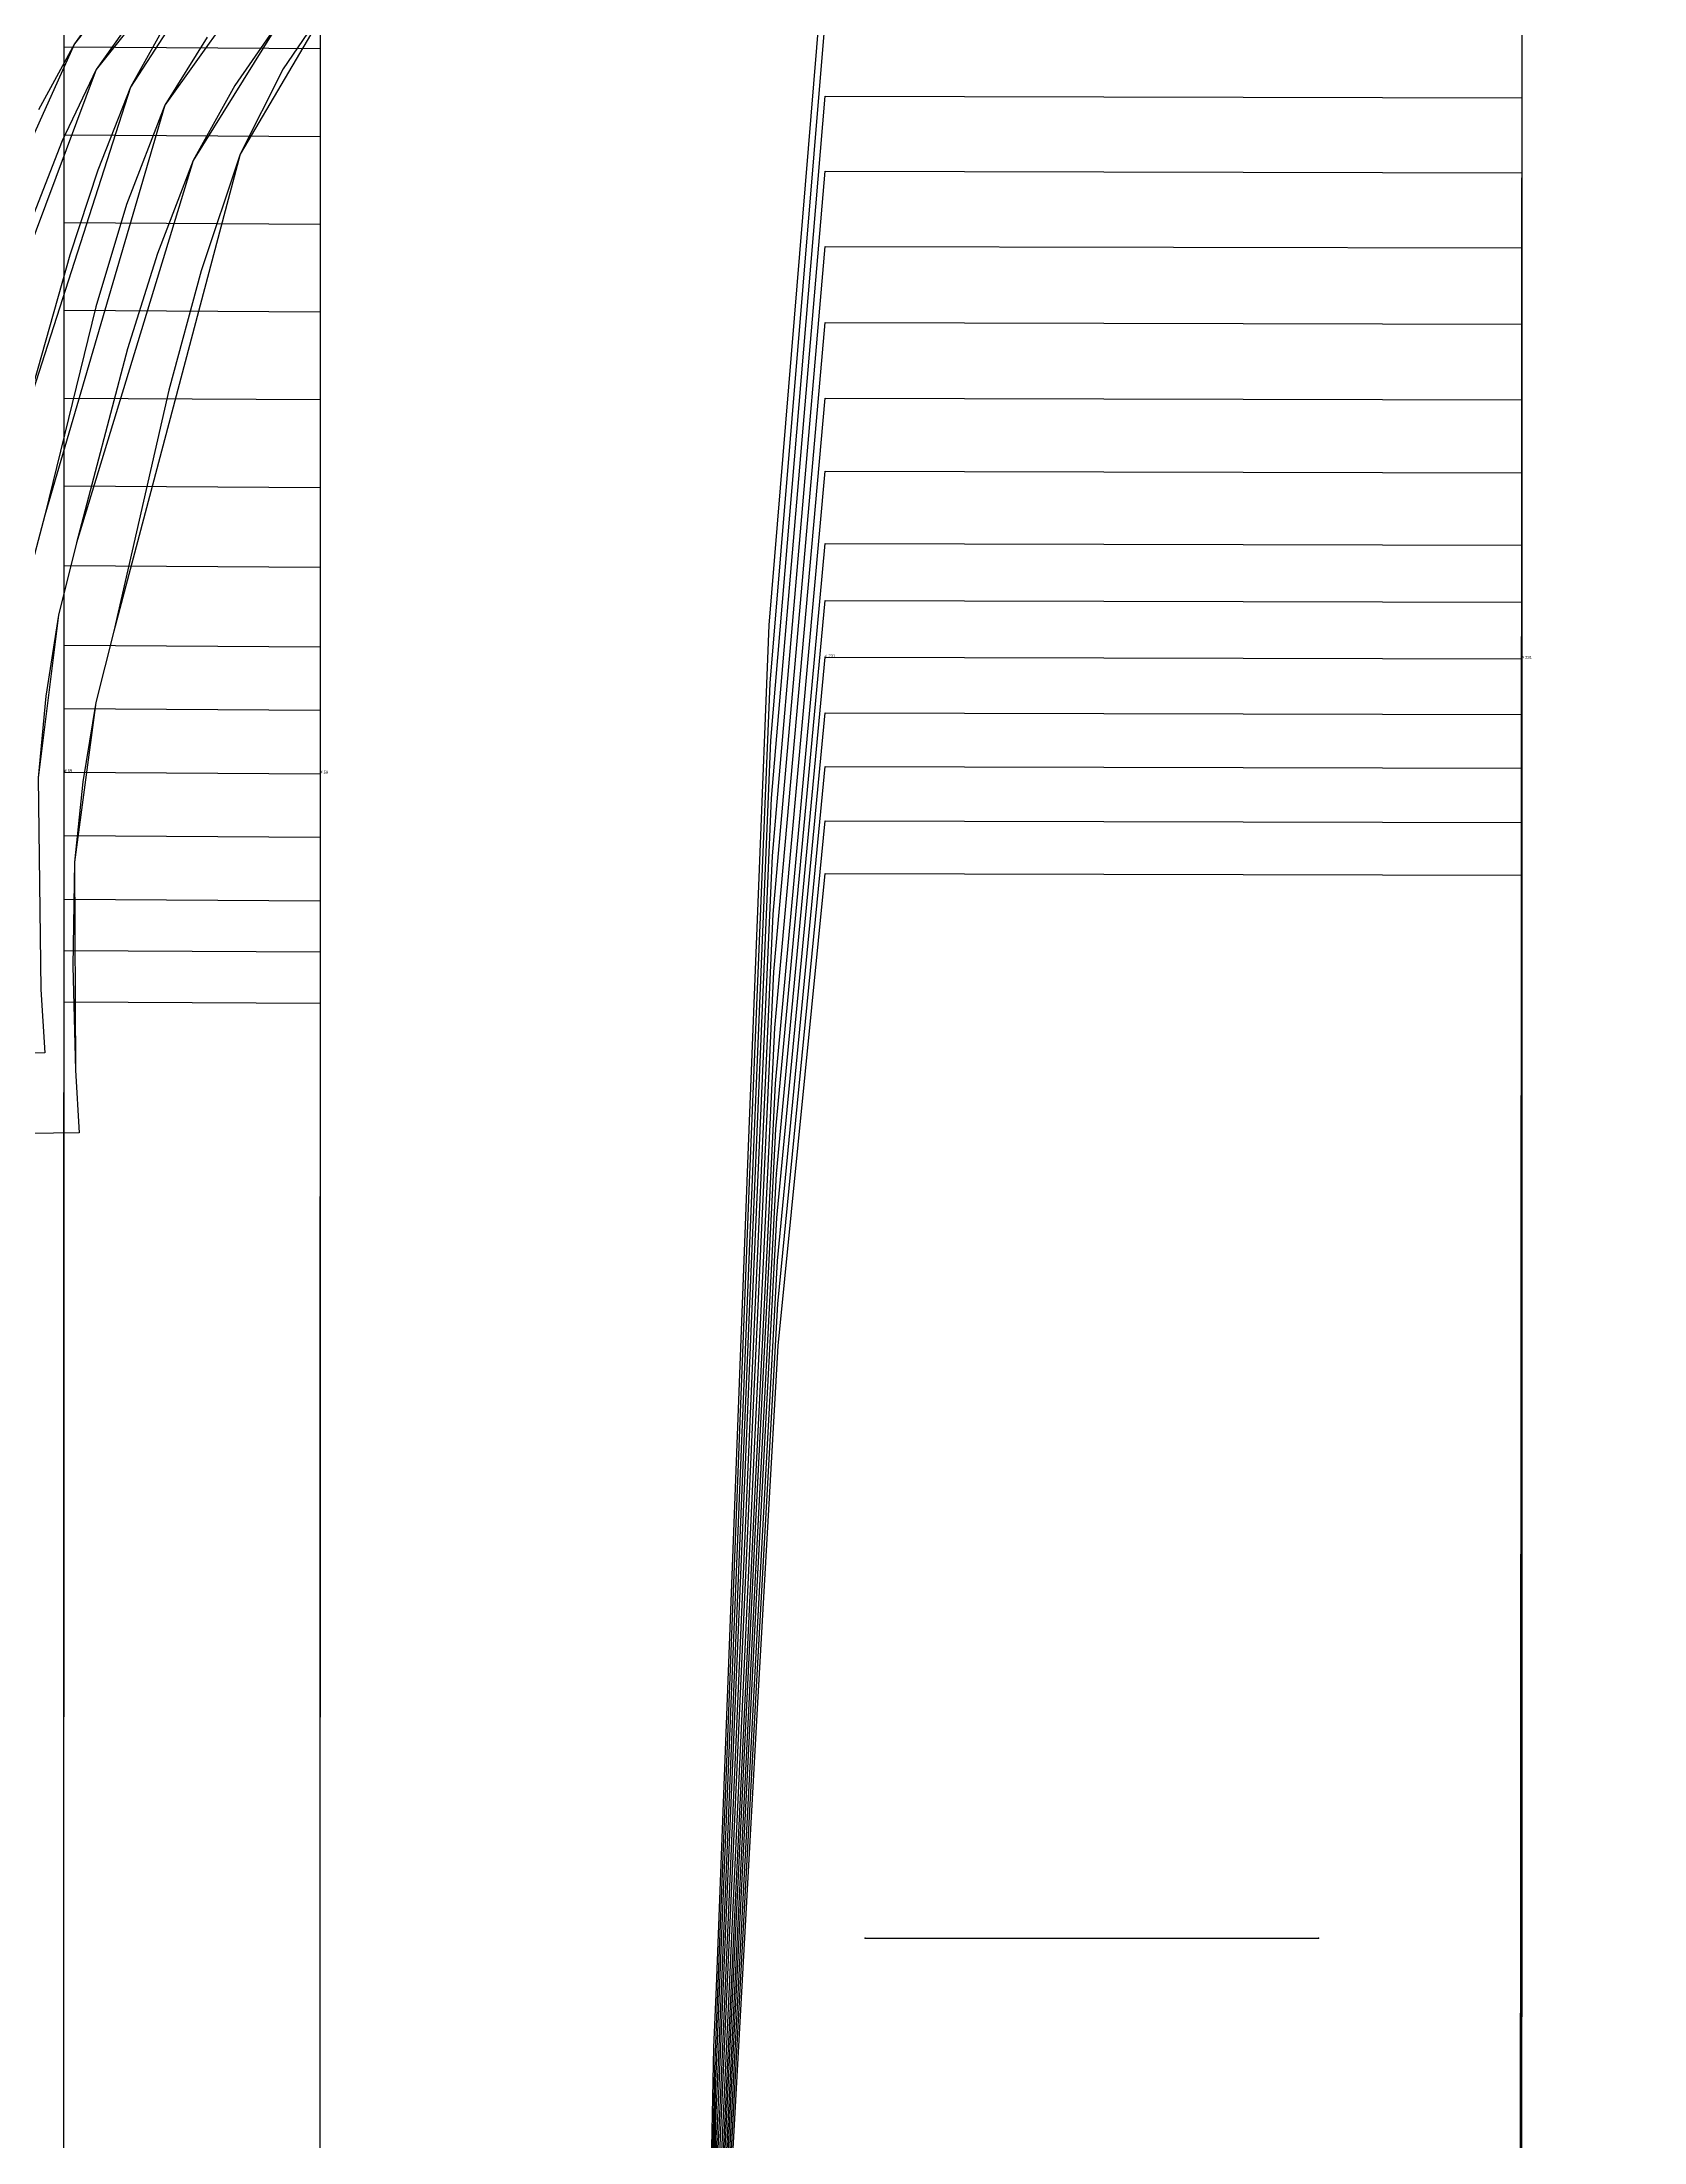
# Model space of a CAD drawing. Extents: x -43 to 1613, y 0 to 910.
# Drawn here: x 519.5 to 657.2, y 425.5 to 606.1 of the extents above; entities that cross this region are included whole.
import ezdxf

# ---------------------------------------------------------------- set-up
doc = ezdxf.new("R2010")
doc.units = 0

# ---------------------------------------------------------------- blocks, each defined once
blk = doc.blocks.new('GMX1016S18FR_60')
at = {"layer": '1'}
blk.add_lwpolyline([(731.736, 626.3615), (686.8084, 635.4674), (638.899, 642.4372), (615.8256, 643.8443), (595.9983, 643.1839), (566.3845, 639.7854), (548.4496, 632.8334), (530.4003, 616.3158), (522.2672, 605.9348), (511.6246, 582.3382), (510.1692, 577.3166), (508.2566, 565.9705), (507.8146, 551.1191), (507.901, 546.6538)], dxfattribs=at)
at = {"layer": '84'}
blk.add_lwpolyline([(526.0721, 611.3222), (522.2672, 605.9348), (519.1659, 600.2554)], dxfattribs=at)
blk = doc.blocks.new('GMX1016S18FR_62')
at = {"layer": '1'}
blk.add_lwpolyline([(737.9843, 628.2411), (692.3126, 636.9559), (643.636, 643.4659), (620.2223, 644.6267), (600.1182, 643.725), (569.722, 639.4222), (551.4899, 631.8759), (533.5499, 615.5259), (524.1265, 603.7352), (514.5761, 578.2336), (513.047, 572.8132), (511.0811, 560.5831), (510.7229, 544.5913), (510.8525, 539.7831)], dxfattribs=at)
at = {"layer": '84'}
blk.add_lwpolyline([(528.4851, 609.8896), (524.1265, 603.7352), (521.203, 597.6011), (518.7417, 591.2536)], dxfattribs=at)
blk = doc.blocks.new('GMX1016S18FR_64')
at = {"layer": '1'}
blk.add_lwpolyline([(744.2328, 630.1207), (697.6542, 638.5002), (648.0455, 644.6038), (624.2, 645.5334), (603.7479, 644.4006), (573.5473, 639.4806), (554.0045, 631.279), (535.0765, 614.5505), (527.078, 602.1909), (517.6952, 572.9428), (516.1027, 567.3014), (514.0478, 554.5659), (513.6719, 537.9187), (513.8039, 532.9124)], dxfattribs=at)
at = {"layer": '84'}
blk.add_lwpolyline([(530.6721, 608.6349), (527.078, 602.1909), (524.2637, 595.0585), (521.8608, 587.7687), (517.6952, 572.9428)], dxfattribs=at)
blk = doc.blocks.new('GMX1016S18FR_66')
at = {"layer": '1'}
blk.add_lwpolyline([(750.4811, 632.0003), (702.8485, 640.2045), (652.1374, 646.0617), (627.7763, 646.8288), (606.9, 645.5182), (576.8569, 639.1631), (556.9992, 630.776), (538.0305, 611.8683), (530.0295, 600.6466), (519.712, 565.4142), (518.2693, 559.844), (516.5294, 547.3015), (516.5167, 530.9515), (516.7554, 526.0417)], dxfattribs=at)
at = {"layer": '84'}
blk.add_lwpolyline([(533.6744, 606.4886), (530.0295, 600.6466), (526.7325, 592.1096), (524.1011, 583.3212), (519.712, 565.4142), (518.2693, 559.844)], dxfattribs=at)
blk = doc.blocks.new('GMX1016S18FR_68')
at = {"layer": '1'}
for points in [[(756.7296, 633.8824), (708.7718, 641.792), (657.7381, 647.3216), (633.2373, 647.9185), (612.2518, 646.4504), (581.1546, 639.4984), (560.0167, 630.4915), (540.2835, 608.4164), (532.4856, 595.9044), (522.4298, 563.0291), (520.9058, 556.8087), (519.1507, 542.826), (519.3716, 524.6345), (519.7069, 519.1735)], [(519.7069, 519.1735), (499.707, 518.95), (274.9373, 516.0849), (274.9373, 516.0849), (-36.1239, 512.8413)]]:
    blk.add_lwpolyline(points, dxfattribs=at)
at = {"layer": '84'}
for points in [[(540.2835, 608.4164), (536.0467, 602.3585), (532.4856, 595.9044), (529.4148, 587.8907), (526.8291, 579.6941), (522.4298, 563.0291), (520.9058, 556.8087), (519.8111, 549.844), (519.1507, 542.826)], [(519.3716, 524.6345), (519.7069, 519.1735)], [(519.7069, 519.1735), (499.707, 518.95), (274.9373, 516.0849), (274.9373, 516.0849), (-36.1239, 512.8413)]]:
    blk.add_lwpolyline(points, dxfattribs=at)
blk = doc.blocks.new('GMX1016S18FR_70')
at = {"layer": '1'}
for points in [[(762.9779, 635.7621), (714.4792, 643.3948), (662.8867, 648.5992), (638.1344, 649.0183), (616.9483, 647.38), (584.5379, 639.4095), (564.6979, 629.9709), (544.8174, 610.5754), (536.5243, 596.4454), (525.6404, 555.4193), (524.0986, 549.3106), (522.2749, 535.5717), (522.3663, 517.6749), (522.6584, 512.3028)], [(522.6584, 512.3028), (502.6584, 512.0386), (275.3894, 508.5944), (275.3894, 508.5944), (-43.1648, 504.7108)]]:
    blk.add_lwpolyline(points, dxfattribs=at)
at = {"layer": '84'}
for points in [[(544.8174, 610.5754), (540.2047, 603.7835), (536.5243, 596.4454), (533.1562, 586.4048), (530.3825, 576.166), (525.6404, 555.4193), (524.0986, 549.3106), (522.9733, 542.4679), (522.2749, 535.5717), (522.1148, 526.6259), (522.3663, 517.6749), (522.6584, 512.3028)], [(522.6584, 512.3028), (502.6584, 512.0386), (275.3894, 508.5944), (275.3894, 508.5944), (-43.1648, 504.7108)]]:
    blk.add_lwpolyline(points, dxfattribs=at)
blk = doc.blocks.new('GMX1016S18CU_42')
at = {"layer": '1'}
for points in [[(521.3147, 277.5535), (521.3935, 523.5753)], [(521.3935, 523.5753), (543.4026, 523.4407)], [(543.4026, 523.4407), (543.3467, 277.8608)]]:
    blk.add_lwpolyline(points, dxfattribs=at)
at = {"layer": '6'}
blk.add_line((521.3147, 277.5535), (521.3935, 523.5753), dxfattribs=at)
at = {"layer": '84'}
for points in [[(521.3147, 277.5535), (521.3935, 523.5753)], [(521.3935, 523.5753), (543.4026, 523.4407)], [(543.4026, 523.4407), (543.3467, 277.8608)]]:
    blk.add_lwpolyline(points, dxfattribs=at)
blk = doc.blocks.new('GMX1016S18CU_44')
at = {"layer": '1'}
for points in [[(521.3147, 273.144), (521.3935, 527.9848)], [(521.3935, 527.9848), (543.4026, 527.8501)], [(543.4026, 527.8501), (543.3467, 273.4514)]]:
    blk.add_lwpolyline(points, dxfattribs=at)
at = {"layer": '6'}
blk.add_line((521.3147, 273.144), (521.3935, 527.9848), dxfattribs=at)
at = {"layer": '84'}
for points in [[(521.3147, 273.144), (521.3935, 527.9848)], [(521.3935, 527.9848), (543.4026, 527.8501)], [(543.4026, 527.8501), (543.3467, 273.4514)]]:
    blk.add_lwpolyline(points, dxfattribs=at)
blk = doc.blocks.new('GMX1016S18CU_46')
at = {"layer": '1'}
for points in [[(521.3147, 268.7346), (521.3935, 532.3942)], [(521.3935, 532.3942), (543.4026, 532.2596)], [(543.4026, 532.2596), (543.3467, 269.0419)]]:
    blk.add_lwpolyline(points, dxfattribs=at)
at = {"layer": '6'}
blk.add_line((521.3147, 268.7346), (521.3935, 532.3942), dxfattribs=at)
at = {"layer": '84'}
for points in [[(521.3147, 268.7346), (521.3935, 532.3942)], [(521.3935, 532.3942), (543.4026, 532.2596)], [(543.4026, 532.2596), (543.3467, 269.0419)]]:
    blk.add_lwpolyline(points, dxfattribs=at)
blk = doc.blocks.new('GMX1016S18CU_48')
at = {"layer": '1'}
for points in [[(521.3147, 263.2761), (521.3935, 537.8527)], [(521.3935, 537.8527), (543.4026, 537.718)], [(543.4026, 537.718), (543.3467, 263.5835)]]:
    blk.add_lwpolyline(points, dxfattribs=at)
at = {"layer": '6'}
blk.add_line((521.3147, 263.2761), (521.3935, 537.8527), dxfattribs=at)
at = {"layer": '84'}
for points in [[(521.3147, 263.2761), (521.3935, 537.8527)], [(521.3935, 537.8527), (543.4026, 537.718)], [(543.4026, 537.718), (543.3467, 263.5835)]]:
    blk.add_lwpolyline(points, dxfattribs=at)
blk = doc.blocks.new('GMX1016S18CU_50')
at = {"layer": '1'}
for points in [[(521.3147, 257.8177), (521.3935, 543.3111)], [(521.3935, 543.3111), (543.4026, 543.1765)], [(543.4026, 543.1765), (543.3467, 258.125)]]:
    blk.add_lwpolyline(points, dxfattribs=at)
at = {"layer": '2'}
for p in [(521.3935, 543.3111), (543.4026, 543.1765), (543.4026, 543.1765)]:
    blk.add_point(p, dxfattribs=at)
at = {"layer": '4'}
blk.add_point((521.3935, 543.3111, -3.998), dxfattribs=at)
at = {"layer": '6'}
blk.add_line((521.3147, 257.8177), (521.3935, 543.3111), dxfattribs=at)
at = {"layer": '84'}
for points in [[(521.3147, 257.8177), (521.3935, 543.3111)], [(521.3935, 543.3111), (543.4026, 543.1765)], [(543.4026, 543.1765), (543.3467, 258.125)]]:
    blk.add_lwpolyline(points, dxfattribs=at)
at = {"layer": '1'}
for p in [(521.3935, 543.3111), (543.4026, 543.1765), (543.4026, 543.1765)]:
    blk.add_text('# 59', height=0.25, dxfattribs=at).set_placement(p)
blk = doc.blocks.new('GMX1016S18CU_52')
at = {"layer": '1'}
for points in [[(521.3147, 252.3592), (521.3935, 548.7696)], [(521.3935, 548.7696), (543.4026, 548.635)], [(543.4026, 548.635), (543.3467, 252.6666)]]:
    blk.add_lwpolyline(points, dxfattribs=at)
at = {"layer": '6'}
blk.add_line((521.3147, 252.3592), (521.3935, 548.7696), dxfattribs=at)
at = {"layer": '84'}
for points in [[(521.3147, 252.3592), (521.3935, 548.7696)], [(521.3935, 548.7696), (543.4026, 548.635)], [(543.4026, 548.635), (543.3467, 252.6666)]]:
    blk.add_lwpolyline(points, dxfattribs=at)
blk = doc.blocks.new('GMX1016S18CU_54')
at = {"layer": '1'}
for points in [[(521.3147, 246.9007), (521.3935, 554.2281)], [(521.3935, 554.2281), (543.4026, 554.0934)], [(543.4026, 554.0934), (543.3467, 247.2081)]]:
    blk.add_lwpolyline(points, dxfattribs=at)
at = {"layer": '6'}
blk.add_line((521.3147, 246.9007), (521.3935, 554.2281), dxfattribs=at)
at = {"layer": '84'}
for points in [[(521.3147, 246.9007), (521.3935, 554.2281)], [(521.3935, 554.2281), (543.4026, 554.0934)], [(543.4026, 554.0934), (543.3467, 247.2081)]]:
    blk.add_lwpolyline(points, dxfattribs=at)
blk = doc.blocks.new('GMX1016S18CU_56')
at = {"layer": '1'}
for points in [[(521.3147, 240.0529), (521.3935, 561.0759)], [(521.3935, 561.0759), (543.4026, 560.9413)], [(543.4026, 560.9413), (543.3467, 240.3603)]]:
    blk.add_lwpolyline(points, dxfattribs=at)
at = {"layer": '6'}
blk.add_line((521.3147, 240.0529), (521.3935, 561.0759), dxfattribs=at)
at = {"layer": '84'}
for points in [[(521.3147, 240.0529), (521.3935, 561.0759)], [(521.3935, 561.0759), (543.4026, 560.9413)], [(543.4026, 560.9413), (543.3467, 240.3603)]]:
    blk.add_lwpolyline(points, dxfattribs=at)
blk = doc.blocks.new('GMX1016S18CU_58')
at = {"layer": '1'}
for points in [[(521.3147, 233.2051), (521.3935, 567.9237)], [(521.3935, 567.9237), (543.4026, 567.7891)], [(543.4026, 567.7891), (543.3467, 233.5124)]]:
    blk.add_lwpolyline(points, dxfattribs=at)
at = {"layer": '6'}
blk.add_line((521.3147, 233.2051), (521.3935, 567.9237), dxfattribs=at)
at = {"layer": '84'}
for points in [[(521.3147, 233.2051), (521.3935, 567.9237)], [(521.3935, 567.9237), (543.4026, 567.7891)], [(543.4026, 567.7891), (543.3467, 233.5124)]]:
    blk.add_lwpolyline(points, dxfattribs=at)
blk = doc.blocks.new('GMX1016S18CU_60')
at = {"layer": '1'}
for points in [[(521.3147, 225.6562), (521.3935, 575.4726)], [(521.3935, 575.4726), (543.4026, 575.338)], [(543.4026, 575.338), (543.3467, 225.9635)]]:
    blk.add_lwpolyline(points, dxfattribs=at)
at = {"layer": '6'}
blk.add_line((521.3147, 225.6562), (521.3935, 575.4726), dxfattribs=at)
at = {"layer": '84'}
for points in [[(521.3147, 225.6562), (521.3935, 575.4726)], [(521.3935, 575.4726), (543.4026, 575.338)], [(543.4026, 575.338), (543.3467, 225.9635)]]:
    blk.add_lwpolyline(points, dxfattribs=at)
blk = doc.blocks.new('GMX1016S18CU_62')
at = {"layer": '1'}
for points in [[(521.3147, 218.1073), (521.3935, 583.0215)], [(521.3935, 583.0215), (543.4026, 582.8869)], [(543.4026, 582.8869), (543.3467, 218.4146)]]:
    blk.add_lwpolyline(points, dxfattribs=at)
at = {"layer": '6'}
blk.add_line((521.3147, 218.1073), (521.3935, 583.0215), dxfattribs=at)
at = {"layer": '84'}
for points in [[(521.3147, 218.1073), (521.3935, 583.0215)], [(521.3935, 583.0215), (543.4026, 582.8869)], [(543.4026, 582.8869), (543.3467, 218.4146)]]:
    blk.add_lwpolyline(points, dxfattribs=at)
blk = doc.blocks.new('GMX1016S18CU_64')
at = {"layer": '1'}
for points in [[(521.3147, 210.5584), (521.3935, 590.5704)], [(521.3935, 590.5704), (543.4026, 590.4357)], [(543.4026, 590.4357), (543.3467, 210.8658)]]:
    blk.add_lwpolyline(points, dxfattribs=at)
at = {"layer": '6'}
blk.add_line((521.3147, 210.5584), (521.3935, 590.5704), dxfattribs=at)
at = {"layer": '84'}
for points in [[(521.3147, 210.5584), (521.3935, 590.5704)], [(521.3935, 590.5704), (543.4026, 590.4357)], [(543.4026, 590.4357), (543.3467, 210.8658)]]:
    blk.add_lwpolyline(points, dxfattribs=at)
blk = doc.blocks.new('GMX1016S18CU_66')
at = {"layer": '1'}
for points in [[(521.3147, 203.0197), (521.3935, 598.1091)], [(521.3935, 598.1091), (543.4026, 597.9745)], [(543.4026, 597.9745), (543.3467, 203.3271)]]:
    blk.add_lwpolyline(points, dxfattribs=at)
at = {"layer": '6'}
blk.add_line((521.3147, 203.0197), (521.3935, 598.1091), dxfattribs=at)
at = {"layer": '84'}
for points in [[(521.3147, 203.0197), (521.3935, 598.1091)], [(521.3935, 598.1091), (543.4026, 597.9745)], [(543.4026, 597.9745), (543.3467, 203.3271)]]:
    blk.add_lwpolyline(points, dxfattribs=at)
blk = doc.blocks.new('GMX1016S18CU_68')
at = {"layer": '1'}
for points in [[(521.3147, 195.4708), (521.3935, 605.658)], [(521.3935, 605.658), (543.4026, 605.5234)], [(543.4026, 605.5234), (543.3467, 195.7782)]]:
    blk.add_lwpolyline(points, dxfattribs=at)
at = {"layer": '6'}
blk.add_line((521.3147, 195.4708), (521.3935, 605.658), dxfattribs=at)
at = {"layer": '84'}
for points in [[(521.3147, 195.4708), (521.3935, 605.658)], [(521.3935, 605.658), (543.4026, 605.5234)], [(543.4026, 605.5234), (543.3467, 195.7782)]]:
    blk.add_lwpolyline(points, dxfattribs=at)
blk = doc.blocks.new('GMX1016S18CU_70')
at = {"layer": '1'}
for points in [[(521.3147, 187.922), (521.3935, 613.2069)], [(543.4026, 613.0722), (543.3467, 188.2293)]]:
    blk.add_lwpolyline(points, dxfattribs=at)
at = {"layer": '6'}
blk.add_line((521.3147, 187.922), (521.3935, 613.2069), dxfattribs=at)
at = {"layer": '84'}
for points in [[(521.3147, 187.922), (521.3935, 613.2069)], [(543.4026, 613.0722), (543.3467, 188.2293)]]:
    blk.add_lwpolyline(points, dxfattribs=at)
blk = doc.blocks.new('GMX1016S18CO_42')
at = {"layer": '1'}
for points in [[(587.497, 141.2774), (583.3212, 181.8564), (581.434, 213.0451), (578.5765, 258.8921), (578.4139, 263.1161), (578.2564, 267.142), (576.956, 300.9291), (576.1051, 337.9039), (576.8315, 374.8761), (577.2379, 386.3925), (578.0228, 408.6505), (578.231, 412.5062), (581.0047, 462.7931), (582.7853, 493.9818), (586.8162, 534.5888)], [(586.8162, 534.5888), (646.7323, 534.4542)], [(646.7323, 534.4542), (646.6866, 338.0233)]]:
    blk.add_lwpolyline(points, dxfattribs=at)
at = {"layer": '5'}
blk.add_line((590.258, 443.0624), (629.2342, 443.0624), dxfattribs=at)
at = {"layer": '7'}
blk.add_line((590.258, 443.0624), (629.2342, 443.0624), dxfattribs=at)
at = {"layer": '84'}
for points in [[(587.497, 141.2774), (583.3212, 181.8564), (581.434, 213.0451), (578.5765, 258.8921), (578.4139, 263.1161), (578.2564, 267.142), (576.956, 300.9291), (576.1051, 337.9039), (576.8315, 374.8761), (577.2379, 386.3925), (578.0228, 408.6505), (578.231, 412.5062), (581.0047, 462.7931), (582.7853, 493.9818), (586.8162, 534.5888)], [(586.8162, 534.5888), (646.7323, 534.4542)], [(646.7323, 534.4542), (646.6866, 338.0233)]]:
    blk.add_lwpolyline(points, dxfattribs=at)
blk = doc.blocks.new('GMX1016S18CO_44')
at = {"layer": '1'}
for points in [[(587.497, 136.7384), (583.2831, 178.2471), (581.3984, 210.1495), (578.5409, 257.043), (578.3809, 261.3635), (578.2234, 265.4834), (576.9331, 300.063), (576.1051, 337.9039), (576.8086, 375.7448), (577.21, 387.5304), (577.9872, 410.3116), (578.198, 414.2588), (580.9692, 465.6938), (582.7472, 497.5937), (586.8162, 539.1277)], [(586.8162, 539.1277), (646.7323, 538.9931)], [(646.7323, 538.9931), (646.6764, 338.0233)]]:
    blk.add_lwpolyline(points, dxfattribs=at)
at = {"layer": '5'}
blk.add_line((590.258, 443.0624), (629.2342, 443.0624), dxfattribs=at)
at = {"layer": '7'}
blk.add_line((590.258, 443.0624), (629.2342, 443.0624), dxfattribs=at)
at = {"layer": '84'}
for points in [[(587.497, 136.7384), (583.2831, 178.2471), (581.3984, 210.1495), (578.5409, 257.043), (578.3809, 261.3635), (578.2234, 265.4834), (576.9331, 300.063), (576.1051, 337.9039), (576.8086, 375.7448), (577.21, 387.5304), (577.9872, 410.3116), (578.198, 414.2588), (580.9692, 465.6938), (582.7472, 497.5937), (586.8162, 539.1277)], [(586.8162, 539.1277), (646.7323, 538.9931)], [(646.7323, 538.9931), (646.6764, 338.0233)]]:
    blk.add_lwpolyline(points, dxfattribs=at)
blk = doc.blocks.new('GMX1016S18CO_46')
at = {"layer": '1'}
for points in [[(587.497, 132.0775), (583.245, 174.5463), (581.3629, 207.1853), (578.5079, 255.1634), (578.3504, 259.583), (578.1955, 263.7994), (576.9103, 299.1816), (576.1051, 337.9039), (576.7858, 376.6262), (577.1846, 388.6886), (577.9567, 412.0007), (578.1676, 416.0394), (580.9336, 468.658), (582.7091, 501.2944), (586.8162, 543.7886)], [(586.8162, 543.7886), (646.7323, 543.654)], [(646.7323, 543.654), (646.6688, 338.0233)]]:
    blk.add_lwpolyline(points, dxfattribs=at)
at = {"layer": '5'}
blk.add_line((590.258, 443.0624), (629.2342, 443.0624), dxfattribs=at)
at = {"layer": '7'}
blk.add_line((590.258, 443.0624), (629.2342, 443.0624), dxfattribs=at)
at = {"layer": '84'}
for points in [[(587.497, 132.0775), (583.245, 174.5463), (581.3629, 207.1853), (578.5079, 255.1634), (578.3504, 259.583), (578.1955, 263.7994), (576.9103, 299.1816), (576.1051, 337.9039), (576.7858, 376.6262), (577.1846, 388.6886), (577.9567, 412.0007), (578.1676, 416.0394), (580.9336, 468.658), (582.7091, 501.2944), (586.8162, 543.7886)], [(586.8162, 543.7886), (646.7323, 543.654)], [(646.7323, 543.654), (646.6688, 338.0233)]]:
    blk.add_lwpolyline(points, dxfattribs=at)
blk = doc.blocks.new('GMX1016S18CO_48')
at = {"layer": '1'}
for points in [[(587.497, 127.4674), (583.212, 170.843), (581.3298, 204.1805), (578.4774, 253.1796), (578.3225, 257.6932), (578.1676, 262.0112), (576.8899, 298.2468), (576.1051, 337.9039), (576.7629, 377.5634), (577.1617, 389.9155), (577.9288, 413.7915), (578.1396, 417.9291), (580.9006, 471.6679), (582.6735, 504.9978), (586.8162, 548.3987)], [(586.8162, 548.3987), (646.7323, 548.2641)], [(646.7323, 548.2641), (646.6586, 338.0233)]]:
    blk.add_lwpolyline(points, dxfattribs=at)
at = {"layer": '5'}
blk.add_line((590.258, 443.0624), (629.2342, 443.0624), dxfattribs=at)
at = {"layer": '7'}
blk.add_line((590.258, 443.0624), (629.2342, 443.0624), dxfattribs=at)
at = {"layer": '84'}
for points in [[(587.497, 127.4674), (583.212, 170.843), (581.3298, 204.1805), (578.4774, 253.1796), (578.3225, 257.6932), (578.1676, 262.0112), (576.8899, 298.2468), (576.1051, 337.9039), (576.7629, 377.5634), (577.1617, 389.9155), (577.9288, 413.7915), (578.1396, 417.9291), (580.9006, 471.6679), (582.6735, 504.9978), (586.8162, 548.3987)], [(586.8162, 548.3987), (646.7323, 548.2641)], [(646.7323, 548.2641), (646.6586, 338.0233)]]:
    blk.add_lwpolyline(points, dxfattribs=at)
blk = doc.blocks.new('GMX1016S18CO_50')
at = {"layer": '1'}
for points in [[(587.497, 122.677), (583.1713, 167.0685), (581.2917, 201.1807), (578.4393, 251.3229), (578.2844, 255.9406), (578.132, 260.3551), (576.8645, 297.3832), (576.1051, 337.9039), (576.7375, 378.4321), (577.1312, 391.0559), (577.8907, 415.4552), (578.1015, 419.6817), (580.86, 474.6727), (582.6329, 508.7773), (586.8162, 553.1892)], [(586.8162, 553.1892), (646.7323, 553.0546)], [(646.7323, 553.0546), (646.651, 338.0233)]]:
    blk.add_lwpolyline(points, dxfattribs=at)
at = {"layer": '2'}
for p in [(586.8162, 553.1892), (586.8162, 553.1892), (646.7323, 553.0546), (646.7323, 553.0546), (590.258, 443.0624), (629.2342, 443.0624)]:
    blk.add_point(p, dxfattribs=at)
at = {"layer": '3'}
for p in [(582.6329, 508.7773), (580.86, 474.6727)]:
    blk.add_point(p, dxfattribs=at)
at = {"layer": '5'}
blk.add_line((590.258, 443.0624), (629.2342, 443.0624), dxfattribs=at)
at = {"layer": '7'}
blk.add_line((590.258, 443.0624), (629.2342, 443.0624), dxfattribs=at)
at = {"layer": '84'}
for points in [[(587.497, 122.677), (583.1713, 167.0685), (581.2917, 201.1807), (578.4393, 251.3229), (578.2844, 255.9406), (578.132, 260.3551), (576.8645, 297.3832), (576.1051, 337.9039), (576.7375, 378.4321), (577.1312, 391.0559), (577.8907, 415.4552), (578.1015, 419.6817), (580.86, 474.6727), (582.6329, 508.7773), (586.8162, 553.1892)], [(586.8162, 553.1892), (646.7323, 553.0546)], [(646.7323, 553.0546), (646.651, 338.0233)]]:
    blk.add_lwpolyline(points, dxfattribs=at)
at = {"layer": '1'}
for p in [(586.8162, 553.1892), (586.8162, 553.1892), (646.7323, 553.0546), (646.7323, 553.0546)]:
    blk.add_text('# 231', height=0.25, dxfattribs=at).set_placement(p)
blk = doc.blocks.new('GMX1016S18CO_52')
at = {"layer": '1'}
for points in [[(587.497, 117.7976), (583.1256, 163.223), (581.246, 198.1277), (578.3936, 249.4357), (578.2412, 254.1626), (578.0888, 258.6711), (576.8341, 296.5044), (576.1051, 337.9039), (576.707, 379.3109), (577.0957, 392.2091), (577.845, 417.1392), (578.0583, 421.4597), (580.8142, 477.7258), (582.5871, 512.6228), (586.8162, 558.0685)], [(586.8162, 558.0685), (646.7323, 557.9339)], [(646.7323, 557.9339), (646.6409, 338.0207)]]:
    blk.add_lwpolyline(points, dxfattribs=at)
at = {"layer": '5'}
blk.add_line((590.258, 443.0624), (629.2342, 443.0624), dxfattribs=at)
at = {"layer": '7'}
blk.add_line((590.258, 443.0624), (629.2342, 443.0624), dxfattribs=at)
at = {"layer": '84'}
for points in [[(587.497, 117.7976), (583.1256, 163.223), (581.246, 198.1277), (578.3936, 249.4357), (578.2412, 254.1626), (578.0888, 258.6711), (576.8341, 296.5044), (576.1051, 337.9039), (576.707, 379.3109), (577.0957, 392.2091), (577.845, 417.1392), (578.0583, 421.4597), (580.8142, 477.7258), (582.5871, 512.6228), (586.8162, 558.0685)], [(586.8162, 558.0685), (646.7323, 557.9339)], [(646.7323, 557.9339), (646.6409, 338.0207)]]:
    blk.add_lwpolyline(points, dxfattribs=at)
blk = doc.blocks.new('GMX1016S18CO_54')
at = {"layer": '1'}
for points in [[(587.497, 112.8954), (583.0875, 159.3038), (581.2105, 194.9628), (578.3581, 247.3783), (578.2082, 252.2068), (578.0558, 256.822), (576.8112, 295.5367), (576.1051, 337.9039), (576.6816, 380.2787), (577.0677, 393.4791), (577.812, 418.9883), (578.0253, 423.413), (580.7761, 480.8906), (582.549, 516.537), (586.8162, 562.9682)], [(586.8162, 562.9682), (646.7323, 562.8336)], [(646.7323, 562.8336), (646.6307, 338.0182)]]:
    blk.add_lwpolyline(points, dxfattribs=at)
at = {"layer": '5'}
blk.add_line((590.258, 443.0624), (629.2342, 443.0624), dxfattribs=at)
at = {"layer": '7'}
blk.add_line((590.258, 443.0624), (629.2342, 443.0624), dxfattribs=at)
at = {"layer": '84'}
for points in [[(587.497, 112.8954), (583.0875, 159.3038), (581.2105, 194.9628), (578.3581, 247.3783), (578.2082, 252.2068), (578.0558, 256.822), (576.8112, 295.5367), (576.1051, 337.9039), (576.6816, 380.2787), (577.0677, 393.4791), (577.812, 418.9883), (578.0253, 423.413), (580.7761, 480.8906), (582.549, 516.537), (586.8162, 562.9682)], [(586.8162, 562.9682), (646.7323, 562.8336)], [(646.7323, 562.8336), (646.6307, 338.0182)]]:
    blk.add_lwpolyline(points, dxfattribs=at)
blk = doc.blocks.new('GMX1016S18CO_56')
at = {"layer": '1'}
for points in [[(587.497, 106.6775), (583.024, 154.5286), (581.1444, 191.2951), (578.2844, 245.3387), (578.1396, 250.317), (577.9923, 255.0338), (576.7705, 294.6019), (576.1051, 337.9039), (576.641, 381.216), (577.0169, 394.7084), (577.7459, 420.7866), (577.9567, 425.3053), (580.7101, 484.566), (582.483, 521.3198), (586.8162, 569.1887)], [(586.8162, 569.1887), (646.7323, 569.054)], [(646.7323, 569.054), (646.618, 338.0207)]]:
    blk.add_lwpolyline(points, dxfattribs=at)
at = {"layer": '5'}
blk.add_line((590.258, 443.0624), (629.2342, 443.0624), dxfattribs=at)
at = {"layer": '7'}
blk.add_line((590.258, 443.0624), (629.2342, 443.0624), dxfattribs=at)
at = {"layer": '84'}
for points in [[(587.497, 106.6775), (583.024, 154.5286), (581.1444, 191.2951), (578.2844, 245.3387), (578.1396, 250.317), (577.9923, 255.0338), (576.7705, 294.6019), (576.1051, 337.9039), (576.641, 381.216), (577.0169, 394.7084), (577.7459, 420.7866), (577.9567, 425.3053), (580.7101, 484.566), (582.483, 521.3198), (586.8162, 569.1887)], [(586.8162, 569.1887), (646.7323, 569.054)], [(646.7323, 569.054), (646.618, 338.0207)]]:
    blk.add_lwpolyline(points, dxfattribs=at)
blk = doc.blocks.new('GMX1016S18CO_58')
at = {"layer": '1'}
for points in [[(587.497, 100.4063), (582.9605, 149.7153), (581.0784, 187.5994), (578.2107, 243.2863), (578.0685, 248.4146), (577.9237, 253.233), (576.7274, 293.6622), (576.1051, 337.9039), (576.5953, 382.1583), (576.9636, 395.9454), (577.6748, 422.59), (577.8856, 427.2077), (580.639, 488.2668), (582.4195, 526.1357), (586.8162, 575.4599)], [(586.8162, 575.4599), (646.7323, 575.3253)], [(646.7323, 575.3253), (646.6053, 338.0207)]]:
    blk.add_lwpolyline(points, dxfattribs=at)
at = {"layer": '5'}
blk.add_line((590.258, 443.0624), (629.2342, 443.0624), dxfattribs=at)
at = {"layer": '7'}
blk.add_line((590.258, 443.0624), (629.2342, 443.0624), dxfattribs=at)
at = {"layer": '84'}
for points in [[(587.497, 100.4063), (582.9605, 149.7153), (581.0784, 187.5994), (578.2107, 243.2863), (578.0685, 248.4146), (577.9237, 253.233), (576.7274, 293.6622), (576.1051, 337.9039), (576.5953, 382.1583), (576.9636, 395.9454), (577.6748, 422.59), (577.8856, 427.2077), (580.639, 488.2668), (582.4195, 526.1357), (586.8162, 575.4599)], [(586.8162, 575.4599), (646.7323, 575.3253)], [(646.7323, 575.3253), (646.6053, 338.0207)]]:
    blk.add_lwpolyline(points, dxfattribs=at)
blk = doc.blocks.new('GMX1016S18CO_60')
at = {"layer": '1'}
for points in [[(587.497, 93.9064), (582.8919, 144.747), (581.0073, 183.8021), (578.1345, 241.2137), (577.9948, 246.502), (577.8526, 251.4245), (576.6842, 292.7173), (576.1051, 337.9039), (576.5521, 383.1057), (576.9103, 397.1875), (577.6037, 424.4036), (577.812, 429.1203), (580.5679, 492.0666), (582.3509, 531.1064), (586.8162, 581.9598)], [(586.8162, 581.9598), (646.7323, 581.8252)], [(646.7323, 581.8252), (646.5926, 338.0207)]]:
    blk.add_lwpolyline(points, dxfattribs=at)
at = {"layer": '5'}
blk.add_line((590.258, 443.0624), (629.2342, 443.0624), dxfattribs=at)
at = {"layer": '7'}
blk.add_line((590.258, 443.0624), (629.2342, 443.0624), dxfattribs=at)
at = {"layer": '84'}
for points in [[(587.497, 93.9064), (582.8919, 144.747), (581.0073, 183.8021), (578.1345, 241.2137), (577.9948, 246.502), (577.8526, 251.4245), (576.6842, 292.7173), (576.1051, 337.9039), (576.5521, 383.1057), (576.9103, 397.1875), (577.6037, 424.4036), (577.812, 429.1203), (580.5679, 492.0666), (582.3509, 531.1064), (586.8162, 581.9598)], [(586.8162, 581.9598), (646.7323, 581.8252)], [(646.7323, 581.8252), (646.5926, 338.0207)]]:
    blk.add_lwpolyline(points, dxfattribs=at)
blk = doc.blocks.new('GMX1016S18CO_62')
at = {"layer": '1'}
for points in [[(587.497, 87.3557), (582.8234, 139.7356), (580.9362, 179.9743), (578.0583, 239.1207), (577.9212, 244.569), (577.7815, 249.5957), (576.6385, 291.7622), (576.1051, 337.9039), (576.5064, 384.0633), (576.8569, 398.4448), (577.53, 426.2375), (577.7383, 431.0533), (580.4967, 495.8995), (582.2823, 536.1178), (586.8162, 588.5104)], [(586.8162, 588.5104), (646.7323, 588.3758)], [(646.7323, 588.3758), (646.5799, 338.0207)]]:
    blk.add_lwpolyline(points, dxfattribs=at)
at = {"layer": '5'}
blk.add_line((590.258, 443.0624), (629.2342, 443.0624), dxfattribs=at)
at = {"layer": '7'}
blk.add_line((590.258, 443.0624), (629.2342, 443.0624), dxfattribs=at)
at = {"layer": '84'}
for points in [[(587.497, 87.3557), (582.8234, 139.7356), (580.9362, 179.9743), (578.0583, 239.1207), (577.9212, 244.569), (577.7815, 249.5957), (576.6385, 291.7622), (576.1051, 337.9039), (576.5064, 384.0633), (576.8569, 398.4448), (577.53, 426.2375), (577.7383, 431.0533), (580.4967, 495.8995), (582.2823, 536.1178), (586.8162, 588.5104)], [(586.8162, 588.5104), (646.7323, 588.3758)], [(646.7323, 588.3758), (646.5799, 338.0207)]]:
    blk.add_lwpolyline(points, dxfattribs=at)
blk = doc.blocks.new('GMX1016S18CO_64')
at = {"layer": '1'}
for points in [[(587.497, 80.8965), (582.7599, 134.7851), (580.8701, 176.177), (577.9872, 237.0252), (577.8526, 242.6285), (577.7154, 247.7593), (576.5978, 290.8046), (576.1051, 337.9039), (576.4632, 385.026), (576.8061, 399.7046), (577.4614, 428.0764), (577.6697, 432.9939), (580.4281, 499.7019), (582.2138, 541.0734), (586.8162, 594.9697)], [(586.8162, 594.9697), (646.7323, 594.835)], [(646.7323, 594.835), (646.5672, 338.0207)]]:
    blk.add_lwpolyline(points, dxfattribs=at)
at = {"layer": '5'}
blk.add_line((590.258, 443.0624), (629.2342, 443.0624), dxfattribs=at)
at = {"layer": '7'}
blk.add_line((590.258, 443.0624), (629.2342, 443.0624), dxfattribs=at)
at = {"layer": '84'}
for points in [[(587.497, 80.8965), (582.7599, 134.7851), (580.8701, 176.177), (577.9872, 237.0252), (577.8526, 242.6285), (577.7154, 247.7593), (576.5978, 290.8046), (576.1051, 337.9039), (576.4632, 385.026), (576.8061, 399.7046), (577.4614, 428.0764), (577.6697, 432.9939), (580.4281, 499.7019), (582.2138, 541.0734), (586.8162, 594.9697)], [(586.8162, 594.9697), (646.7323, 594.835)], [(646.7323, 594.835), (646.5672, 338.0207)]]:
    blk.add_lwpolyline(points, dxfattribs=at)
blk = doc.blocks.new('GMX1016S18CO_66')
at = {"layer": '1'}
for points in [[(587.497, 74.4475), (582.6938, 129.8372), (580.8041, 172.3797), (577.9135, 234.9196), (577.784, 240.6778), (577.6519, 245.9127), (576.5572, 289.8395), (576.1051, 337.9039), (576.4226, 385.9912), (576.7553, 400.9721), (577.3954, 429.9255), (577.6011, 434.9446), (580.3596, 503.5017), (582.1503, 546.0239), (586.8162, 601.4187)], [(586.8162, 601.4187), (646.7323, 601.2841)], [(646.7323, 601.2841), (646.5545, 338.0207)]]:
    blk.add_lwpolyline(points, dxfattribs=at)
at = {"layer": '5'}
blk.add_line((590.258, 443.0624), (629.2342, 443.0624), dxfattribs=at)
at = {"layer": '7'}
blk.add_line((590.258, 443.0624), (629.2342, 443.0624), dxfattribs=at)
at = {"layer": '84'}
for points in [[(587.497, 74.4475), (582.6938, 129.8372), (580.8041, 172.3797), (577.9135, 234.9196), (577.784, 240.6778), (577.6519, 245.9127), (576.5572, 289.8395), (576.1051, 337.9039), (576.4226, 385.9912), (576.7553, 400.9721), (577.3954, 429.9255), (577.6011, 434.9446), (580.3596, 503.5017), (582.1503, 546.0239), (586.8162, 601.4187)], [(586.8162, 601.4187), (646.7323, 601.2841)], [(646.7323, 601.2841), (646.5545, 338.0207)]]:
    blk.add_lwpolyline(points, dxfattribs=at)
blk = doc.blocks.new('GMX1016S18CO_68')
at = {"layer": '1'}
for points in [[(587.497, 68.0086), (582.6278, 124.8919), (580.738, 168.5798), (577.8424, 232.8038), (577.7154, 238.7169), (577.5859, 244.0585), (576.514, 288.8717), (576.1051, 337.9039), (576.3794, 386.9614), (576.702, 402.2471), (577.3268, 431.7874), (577.5326, 436.9054), (580.291, 507.3066), (582.0842, 550.9692), (586.8162, 607.8576)], [(646.7323, 607.723), (646.5418, 338.0207)]]:
    blk.add_lwpolyline(points, dxfattribs=at)
at = {"layer": '5'}
blk.add_line((590.258, 443.0624), (629.2342, 443.0624), dxfattribs=at)
at = {"layer": '7'}
blk.add_line((590.258, 443.0624), (629.2342, 443.0624), dxfattribs=at)
at = {"layer": '84'}
for points in [[(587.497, 68.0086), (582.6278, 124.8919), (580.738, 168.5798), (577.8424, 232.8038), (577.7154, 238.7169), (577.5859, 244.0585), (576.514, 288.8717), (576.1051, 337.9039), (576.3794, 386.9614), (576.702, 402.2471), (577.3268, 431.7874), (577.5326, 436.9054), (580.291, 507.3066), (582.0842, 550.9692), (586.8162, 607.8576)], [(646.7323, 607.723), (646.5418, 338.0207)]]:
    blk.add_lwpolyline(points, dxfattribs=at)
blk = doc.blocks.new('GMX1016S18CO_70')
at = {"layer": '1'}
for points in [[(587.497, 61.5493), (582.5643, 119.9287), (580.672, 164.7673), (577.7739, 230.6778), (577.6494, 236.7458), (577.5224, 242.1941), (576.4759, 287.8963), (576.1051, 337.9039), (576.3388, 387.9393), (576.6537, 403.5273), (577.2608, 433.6542), (577.4665, 438.8765), (580.225, 511.1243), (582.0182, 555.9349), (586.8162, 614.3168)], [(646.7323, 614.1822), (646.5291, 338.0207)]]:
    blk.add_lwpolyline(points, dxfattribs=at)
at = {"layer": '5'}
blk.add_line((590.258, 443.0624), (629.2342, 443.0624), dxfattribs=at)
at = {"layer": '7'}
blk.add_line((590.258, 443.0624), (629.2342, 443.0624), dxfattribs=at)
at = {"layer": '84'}
for points in [[(587.497, 61.5493), (582.5643, 119.9287), (580.672, 164.7673), (577.7739, 230.6778), (577.6494, 236.7458), (577.5224, 242.1941), (576.4759, 287.8963), (576.1051, 337.9039), (576.3388, 387.9393), (576.6537, 403.5273), (577.2608, 433.6542), (577.4665, 438.8765), (580.225, 511.1243), (582.0182, 555.9349), (586.8162, 614.3168)], [(646.7323, 614.1822), (646.5291, 338.0207)]]:
    blk.add_lwpolyline(points, dxfattribs=at)

msp = doc.modelspace()

# ---------------------------------------------------------------- block references
at = {"layer": '1'}
for name in ['GMX1016S18FR_70', 'GMX1016S18FR_68', 'GMX1016S18FR_66', 'GMX1016S18FR_64', 'GMX1016S18FR_62', 'GMX1016S18FR_60', 'GMX1016S18CO_70', 'GMX1016S18CU_70', 'GMX1016S18CO_68', 'GMX1016S18CU_68', 'GMX1016S18CO_66', 'GMX1016S18CU_66', 'GMX1016S18CO_64', 'GMX1016S18CU_64', 'GMX1016S18CO_62', 'GMX1016S18CU_62', 'GMX1016S18CO_60', 'GMX1016S18CU_60', 'GMX1016S18CO_58', 'GMX1016S18CO_56', 'GMX1016S18CU_58', 'GMX1016S18CO_54', 'GMX1016S18CU_56', 'GMX1016S18CO_52', 'GMX1016S18CU_54', 'GMX1016S18CO_50', 'GMX1016S18CU_52', 'GMX1016S18CO_48', 'GMX1016S18CU_50', 'GMX1016S18CO_46', 'GMX1016S18CO_44', 'GMX1016S18CU_48', 'GMX1016S18CO_42', 'GMX1016S18CU_46', 'GMX1016S18CU_44', 'GMX1016S18CU_42']:
    msp.add_blockref(name, (0, 0), dxfattribs=at)

doc.saveas('drawing.dxf')
